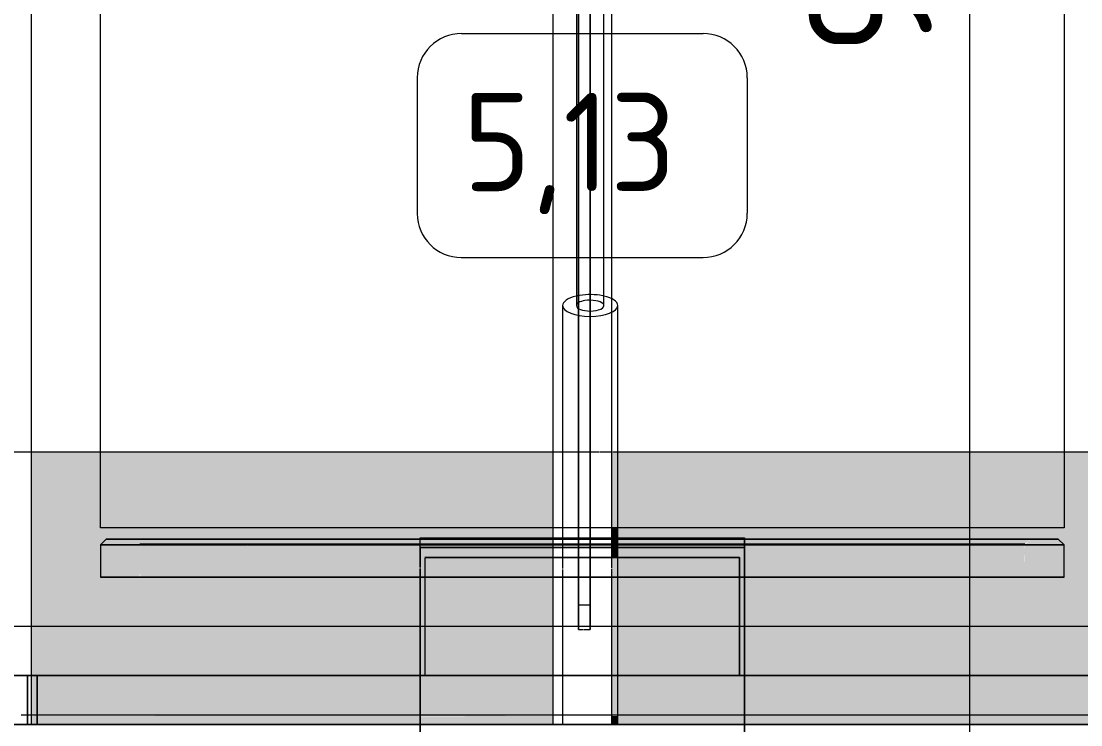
# Model space of a CAD drawing. Header units: millimetres. Extents: x 39486 to 115248, y -1987 to 27400.
# Drawn here: x 75352 to 75891, y 6461 to 6819 of the extents above; entities that cross this region are included whole.
import ezdxf

# ---------------------------------------------------------------- set-up
doc = ezdxf.new("R2010")
doc.units = ezdxf.units.MM
for name, color, linetype, lineweight in [('0-1', 7, 'Continuous', 9), ('A-ANNO-DIMS', 7, 'Continuous', 9), ('A-ANNO-DIMS-25', 7, 'Continuous', 9), ('I-FURN-IDEN', 7, 'Continuous', 9)]:
    doc.layers.add(name, color=color, linetype=linetype, lineweight=lineweight)
for name, color, linetype, lineweight, true_color in [('I-FURN-10', 7, 'Continuous', 9, 0xf3f3f3), ('I-FURN-100', 7, 'Continuous', 9, 0xef9494), ('I-FURN-12', 7, 'Continuous', 9, 0xc9c9c9), ('I-FURN-13', 7, 'Continuous', 9, 0xb3b3b3), ('I-FURN-14', 7, 'Continuous', 9, 0xe0e0e0), ('I-FURN-15', 7, 'Continuous', 9, 0xe9bcbc), ('I-FURN-16', 7, 'Continuous', 9, 0xf2c6c6), ('I-FURN-17', 7, 'Continuous', 9, 0xedaeae), ('I-FURN-18', 7, 'Continuous', 9, 0xefd0d0), ('I-FURN-19', 7, 'Continuous', 9, 0xf5d7d7), ('I-FURN-20', 7, 'Continuous', 9, 0xd3d3d3), ('I-FURN-21', 7, 'Continuous', 9, 0xf38282), ('I-FURN-22', 7, 'Continuous', 9, 0xef7474), ('I-FURN-23', 7, 'Continuous', 9, 0xe97b7b), ('I-FURN-24', 7, 'Continuous', 9, 0xe96464), ('I-FURN-25', 7, 'Continuous', 9, 0xd3aeae), ('I-FURN-27', 7, 'Continuous', 9, 0xc1c1c1), ('I-FURN-28', 7, 'Continuous', 9, 0xdcdcdc), ('I-FURN-29', 7, 'Continuous', 9, 0xf6a7a7), ('I-FURN-3', 7, 'Continuous', 9, 0xc0c0c0), ('I-FURN-30', 7, 'Continuous', 9, 0xf39d9d), ('I-FURN-31', 7, 'Continuous', 9, 0xefa2a2), ('I-FURN-33', 7, 'Continuous', 9, 0xef9292), ('I-FURN-34', 7, 'Continuous', 9, 0xef7b7b), ('I-FURN-35', 7, 'Continuous', 9, 0xe0c6c6), ('I-FURN-37', 7, 'Continuous', 9, 0xe6e6e6), ('I-FURN-38', 7, 'Continuous', 9, 0xe0a0a0), ('I-FURN-39', 7, 'Continuous', 9, 0xe4a4a4), ('I-FURN-40', 7, 'Continuous', 9, 0xecbfbf), ('I-FURN-41', 7, 'Continuous', 9, 0xf17676), ('I-FURN-42', 7, 'Continuous', 9, 0xec6464), ('I-FURN-43', 7, 'Continuous', 9, 0xe46f6f), ('I-FURN-44', 7, 'Continuous', 9, 0xe45757), ('I-FURN-45', 7, 'Continuous', 9, 0xc99494), ('I-FURN-46', 7, 'Continuous', 9, 0x939393), ('I-FURN-47', 7, 'Continuous', 9, 0xf59f9f), ('I-FURN-48', 7, 'Continuous', 9, 0xf19292), ('I-FURN-49', 7, 'Continuous', 9, 0xec9a9a), ('I-FURN-50', 7, 'Continuous', 9, 0xec7272), ('I-FURN-51', 7, 'Continuous', 9, 0xec8989), ('I-FURN-52', 7, 'Continuous', 9, 0xd9b4b4), ('I-FURN-55', 7, 'Continuous', 9, 0xe96161), ('I-FURN-56', 7, 'Continuous', 9, 0xe06b6b), ('I-FURN-57', 7, 'Continuous', 9, 0xe05353), ('I-FURN-59', 7, 'Continuous', 9, 0xf2b2b2), ('I-FURN-60', 7, 'Continuous', 9, 0xed9292), ('I-FURN-62', 7, 'Continuous', 9, 0xc18b8b), ('I-FURN-65', 7, 'Continuous', 9, 0xa7a7a7), ('I-FURN-66', 7, 'Continuous', 9, 0xcecece), ('I-FURN-68', 7, 'Continuous', 9, 0xe93939), ('I-FURN-69', 7, 'Continuous', 9, 0xe01e1e), ('I-FURN-7', 7, 'Continuous', 9, 0xe9e9e9), ('I-FURN-70', 7, 'Continuous', 9, 0xd32b2b), ('I-FURN-71', 7, 'Continuous', 9, 0xd37878), ('I-FURN-73', 7, 'Continuous', 9, 0xe68b8b), ('I-FURN-74', 7, 'Continuous', 9, 0xe66363), ('I-FURN-75', 7, 'Continuous', 9, 0xa75a5a), ('I-FURN-78', 7, 'Continuous', 9, 0x818181), ('I-FURN-79', 7, 'Continuous', 9, 0xb9b9b9), ('I-FURN-8', 7, 'Continuous', 9, 0xefefef), ('I-FURN-84', 7, 'Continuous', 9, 0xe96666), ('I-FURN-86', 7, 'Continuous', 9, 0xf39898), ('I-FURN-87', 7, 'Continuous', 9, 0xef6c6c), ('I-FURN-89', 7, 'Continuous', 9, 0xe05d5d), ('I-FURN-90', 7, 'Continuous', 9, 0xe94040), ('I-FURN-91', 7, 'Continuous', 9, 0xd38686), ('I-FURN-96', 7, 'Continuous', 9, 0xe42222), ('I-FURN-97', 7, 'Continuous', 9, 0xc94747), ('I-FURN-98', 7, 'Continuous', 9, 0xec3c3c), ('I-FURN-99', 7, 'Continuous', 9, 0xd97e7e)]:
    doc.layers.add(name, color=color, linetype=linetype, lineweight=lineweight, true_color=true_color)
doc.layers.add('I-FURN-109', color=7, linetype='Continuous', lineweight=9, true_color=0x7f7f7f, transparency=0.7)
doc.styles.add('GOST Common_2', font='GOST_Common.ttf', dxfattribs={"height": 50})
doc.styles.add('ISOCPEUR_1', font='isocpeur.ttf', dxfattribs={"width": 0.9, "height": 62.5})
doc.dimstyles.new('ISO-2_5_0_9К_БОЛЬШОЙ_1', dxfattribs={"dimscale": 304.8, "dimtxt": 62.248823, "dimasz": 0.123031, "dimexe": 0.098425, "dimexo": 0.246063, "dimgap": 0, "dimtad": 1, "dimdec": 0, "dimrnd": 10, "dimzin": 0, "dimdsep": 46, "dimtxsty": 'ISOCPEUR_1', "dimblk1": 'OBLIQUE', "dimblk2": 'OBLIQUE', "dimsah": 1, "dimcen": 0.09, "dimdle": 0.098425, "dimazin": 0, "dimtfac": 1, "dimtdec": 4, "dimtix": 1, "dimtmove": 0, "dimatfit": 3, "dimfxl": 1, "dimtvp": 1, "dimtolj": 1, "dimtzin": 0, "dimarcsym": 2})

# ---------------------------------------------------------------- blocks, each defined once
blk = doc.blocks.new('Sports-Recreation_Goals-Nets_Unisport_Upward-Hinged-Practice-Basketball-Goall - 5_13-V51-Развертка 2_19-1')
at = {"layer": '0-1'}
for p, q in [((48471.42, 6674.33), (48471.42, 6841.22)), ((48457.42, 6838.58), (48457.42, 6674.33)), ((48450.42, 6674.41), (48450.42, 6561.33)), ((48478.42, 6561.33), (48478.42, 6674.41)), ((48450.42, 6561.33), (48450.42, 6556.34)), ((48478.42, 6556.34), (48478.42, 6561.33)), ((48215.42, 6552.69), (48218.42, 6555.7)), ((48450.42, 6556.34), (48450.42, 6555.7)), ((48450.42, 6555.7), (48450.42, 6553.25)), ((48478.42, 6555.7), (48478.42, 6556.34)), ((48478.42, 6551.34), (48478.42, 6555.7)), ((48705.42, 6552.69), (48702.41, 6555.7)), ((48215.42, 6552.69), (48215.42, 6536.32)), ((48450.42, 6553.06), (48450.42, 6551.34)), ((48450.42, 6551.34), (48450.42, 6546.34)), ((48478.42, 6546.34), (48478.42, 6551.34)), ((48705.42, 6536.32), (48705.42, 6552.69)), ((48450.42, 6546.34), (48450.42, 6540.71)), ((48478.42, 6536.33), (48478.42, 6546.34)), ((48450.42, 6540.23), (48450.42, 6536.33)), ((48450.42, 6536.32), (48450.42, 6511.33)), ((48478.42, 6511.33), (48478.42, 6536.32)), ((48450.42, 6511.33), (48450.42, 6486.34)), ((48458.42, 6509.65), (48460.85, 6509.65)), ((48461.27, 6509.65), (48464.42, 6509.65)), ((48478.42, 6486.34), (48478.42, 6511.33)), ((48450.42, 6486.34), (48450.42, 6465.77)), ((48478.42, 6465.77), (48478.42, 6486.34)), ((48183.38, 6466.21), (48175.18, 6466.21)), ((48377.92, 6466.21), (48183.38, 6466.21)), ((48542.92, 6466.21), (48377.92, 6466.21)), ((48450.42, 6465.69), (48450.42, 6461.33)), ((48478.42, 6461.33), (48478.42, 6465.71)), ((48737.43, 6466.21), (48542.92, 6466.21))]:
    blk.add_line(p, q, dxfattribs=at)
at = {"layer": 'I-FURN-10'}
blk.add_line((48464.42, 6679.93), (48464.42, 6676.98), dxfattribs=at)
at = {"layer": 'I-FURN-100'}
for p, q in [((48380.42, 6511.33), (48380.42, 6486.34)), ((48540.42, 6511.33), (48540.42, 6486.34))]:
    blk.add_line(p, q, dxfattribs=at)
at = {"layer": 'I-FURN-12'}
blk.add_line((48464.42, 6556.34), (48464.42, 6561.33), dxfattribs=at)
at = {"layer": 'I-FURN-13'}
blk.add_line((48458.42, 6561.33), (48458.42, 6556.34), dxfattribs=at)
at = {"layer": 'I-FURN-14'}
for p, q in [((48458.42, 6838.58), (48458.42, 6679.34)), ((48458.42, 6675.63), (48458.42, 6561.33)), ((48475.42, 6600), (48475.42, 6677.66)), ((47910.44, 6486.34), (48377.92, 6486.34)), ((48183.38, 6486.34), (48137.38, 6486.34)), ((48183.38, 6461.33), (48183.38, 6486.34)), ((48542.92, 6486.34), (48810.29, 6486.34))]:
    blk.add_line(p, q, dxfattribs=at)
for centre, major_axis, start_param, end_param in [((48464.42, 6674.41), (14, 0), 1.963495, 2.105502), ((48464.42, 6674.41), (14, 0), 1.098684, 1.963495), ((48464.42, 6674.33), (7, 0), 2.552544, 3.141593), ((48464.42, 6674.33), (7, 0), 1.963495, 2.552544), ((48464.42, 6674.33), (7, 0), 0.337795, 1.963495), ((48464.42, 6674.41), (14, 0), 1.046506, 1.074186), ((48464.42, 6674.33), (7, 0), 0.19635, 0.309882)]:
    blk.add_ellipse(centre, major_axis=major_axis, ratio=0.394708, start_param=start_param, end_param=end_param, dxfattribs=at)
at = {"layer": 'I-FURN-15'}
for p, q in [((48458.42, 6526.45), (48458.42, 6536.32)), ((48458.42, 6517.27), (48458.42, 6526.45)), ((48458.42, 6511.07), (48458.42, 6517.27)), ((48464.42, 6511.33), (48464.42, 6516.4))]:
    blk.add_line(p, q, dxfattribs=at)
at = {"layer": 'I-FURN-16'}
for p, q in [((48458.42, 6510.65), (48458.42, 6511.07)), ((48464.42, 6510.48), (48464.42, 6511.33)), ((48464.42, 6509.65), (48464.42, 6510.48)), ((48464.42, 6510.33), (48464.42, 6509.65))]:
    blk.add_line(p, q, dxfattribs=at)
at = {"layer": 'I-FURN-17'}
for p, q in [((48458.42, 6511.33), (48458.42, 6510.48)), ((48458.42, 6510.48), (48458.42, 6509.65)), ((48458.42, 6509.65), (48458.42, 6510.33)), ((48475.42, 6486.34), (48475.42, 6511.33))]:
    blk.add_line(p, q, dxfattribs=at)
at = {"layer": 'I-FURN-18'}
for p, q in [((48464.42, 6536.32), (48464.42, 6526.45)), ((48464.42, 6526.45), (48464.42, 6517.27)), ((48464.42, 6517.27), (48464.42, 6511.07))]:
    blk.add_line(p, q, dxfattribs=at)
at = {"layer": 'I-FURN-19'}
blk.add_line((48464.42, 6511.07), (48464.42, 6510.65), dxfattribs=at)
at = {"layer": 'I-FURN-20'}
for p, q in [((48445.42, 6911.33), (48445.42, 6600)), ((48475.42, 6677.66), (48475.42, 6911.33)), ((48464.42, 6561.33), (48464.42, 6556.34)), ((48377.92, 6486.34), (47910.44, 6486.34)), ((48810.29, 6486.34), (48542.92, 6486.34)), ((48377.92, 6461.33), (47910.44, 6461.33)), ((48810.29, 6461.33), (48542.92, 6461.33))]:
    blk.add_line(p, q, dxfattribs=at)
for centre, major_axis, start_param, end_param in [((48464.42, 6674.41), (14, 0), 2.105502, 3.141593), ((48464.42, 6674.41), (14, 0), 3.141593, 4.712389), ((48464.42, 6674.33), (7, 0), 3.141593, 4.712389), ((48464.42, 6674.33), (7, 0), 4.712389, 6.479535), ((48464.42, 6674.41), (14, 0), 4.712389, 6.283185), ((48464.42, 6674.41), (14, 0), 0, 1.046506)]:
    blk.add_ellipse(centre, major_axis=major_axis, ratio=0.394708, start_param=start_param, end_param=end_param, dxfattribs=at)
at = {"layer": 'I-FURN-21'}
for p, q in [((48458.42, 6537.29), (48458.42, 6546.24)), ((48458.42, 6536.33), (48458.42, 6537.14))]:
    blk.add_line(p, q, dxfattribs=at)
at = {"layer": 'I-FURN-22'}
for p, q in [((48458.42, 6546.34), (48458.42, 6551.34)), ((48475.42, 6541), (48475.42, 6546.34)), ((48475.42, 6536.33), (48475.42, 6540.51))]:
    blk.add_line(p, q, dxfattribs=at)
at = {"layer": 'I-FURN-23'}
for p, q in [((48458.42, 6554.29), (48458.42, 6555.7)), ((48458.42, 6551.34), (48458.42, 6553.05))]:
    blk.add_line(p, q, dxfattribs=at)
at = {"layer": 'I-FURN-24'}
blk.add_line((48458.42, 6553.06), (48458.42, 6554.29), dxfattribs=at)
at = {"layer": 'I-FURN-25'}
blk.add_line((48458.42, 6555.7), (48458.42, 6556.34), dxfattribs=at)
at = {"layer": 'I-FURN-27'}
blk.add_line((48458.42, 6556.34), (48458.42, 6561.33), dxfattribs=at)
at = {"layer": 'I-FURN-28'}
for p, q in [((48458.42, 6561.33), (48458.42, 6596.21)), ((48180.42, 6465.94), (48180.42, 6486.34))]:
    blk.add_line(p, q, dxfattribs=at)
at = {"layer": 'I-FURN-29'}
blk.add_line((48464.42, 6546.34), (48464.42, 6536.61), dxfattribs=at)
at = {"layer": 'I-FURN-3'}
for p, q in [((48215.42, 6561.33), (48215.42, 6911.33)), ((48705.42, 6911.33), (48705.42, 6561.33)), ((48705.42, 6561.33), (48215.42, 6561.33)), ((48377.92, 6556.34), (48377.92, 6556.35)), ((48377.92, 6556.34), (48542.92, 6556.34)), ((48377.92, 6555.7), (48377.92, 6556.34)), ((48542.92, 6556.34), (48542.92, 6556.35)), ((48542.92, 6555.7), (48542.92, 6556.34)), ((48377.92, 6536.32), (48377.92, 6406.34)), ((48542.92, 6536.32), (48542.92, 6406.34)), ((48165.42, 6511.33), (48377.68, 6511.33)), ((48542.92, 6511.33), (48755.42, 6511.33)), ((47910.44, 6461.33), (48377.92, 6461.33)), ((48542.92, 6461.33), (48810.29, 6461.33))]:
    blk.add_line(p, q, dxfattribs=at)
for start_param, end_param in [(4.05336, 6.297355), (3.141565, 4.05336)]:
    blk.add_ellipse((48460.42, 6536.32), major_axis=(-245, 0), ratio=0.000004, start_param=start_param, end_param=end_param, dxfattribs=at)
for points, knots in [([(48218.45, 6555.7), (48218.34, 6555.7), (48219.1, 6555.7), (48226.13, 6555.7), (48243.44, 6555.7), (48267.96, 6555.7), (48299.3, 6555.7), (48337.37, 6555.7), (48381.32, 6555.7), (48429.7, 6555.7), (48479.37, 6555.7), (48526.99, 6555.7), (48570.79, 6555.7), (48596.59, 6555.7), (48608.61, 6555.7)], [-543.0433, -543.0433, -543.0433, -543.0433, -520.774665, -471.353864, -425.742087, -380.13031, -334.518533, -288.906756, -239.485956, -190.065155, -140.644355, -91.223554, -45.611777, 0, 0, 0, 0]), ([(48377.92, 6556.35), (48384.46, 6556.35), (48397.71, 6556.35), (48414.66, 6556.35), (48428.55, 6556.35), (48439.15, 6556.35), (48449.82, 6556.35), (48460.42, 6556.35), (48471.02, 6556.35), (48481.68, 6556.35), (48492.28, 6556.35), (48506.18, 6556.35), (48523.13, 6556.35), (48536.38, 6556.35), (48542.92, 6556.35)], [0, 0, 0, 0, 0.125, 0.25, 0.3125, 0.375, 0.4375, 0.5, 0.5625, 0.625, 0.6875, 0.75, 0.875, 1, 1, 1, 1]), ([(48377.92, 6555.77), (48377.92, 6555.86), (48377.92, 6556.19), (48377.92, 6556.34), (48377.92, 6556.35)], [0.6671013, 0.6671013, 0.6671013, 0.6671013, 0.75, 1, 1, 1, 1]), ([(48542.92, 6556.35), (48542.92, 6556.34), (48542.92, 6556.19), (48542.92, 6555.86), (48542.92, 6555.77)], [0, 0, 0, 0, 0.25, 0.3329047, 0.3329047, 0.3329047, 0.3329047]), ([(48608.61, 6555.7), (48620.63, 6555.7), (48642.91, 6555.7), (48670.61, 6555.7), (48690.92, 6555.7), (48700.46, 6555.7), (48702.26, 6555.7), (48702.39, 6555.7)], [-760.26062, -760.26062, -760.26062, -760.26062, -714.648843, -669.037066, -619.616266, -570.195465, -543.0433, -543.0433, -543.0433, -543.0433]), ([(48610.44, 6552.7), (48604.3, 6552.7), (48591.55, 6552.7), (48571.24, 6552.7), (48549.93, 6552.7), (48527.81, 6552.7), (48505.08, 6552.7), (48481.94, 6552.7), (48458.61, 6552.69), (48435.3, 6552.69), (48412.21, 6552.69), (48389.56, 6552.7), (48367.55, 6552.7), (48346.38, 6552.7), (48326.24, 6552.7), (48307.32, 6552.7), (48289.79, 6552.7), (48273.8, 6552.7), (48259.5, 6552.7), (48247.02, 6552.7), (48236.48, 6552.7), (48227.96, 6552.7), (48221.54, 6552.7), (48217.29, 6552.7), (48215.64, 6552.7), (48215.42, 6552.69), (48215.42, 6552.69)], [0, 0, 0, 0, 0.030303, 0.0606061, 0.0909091, 0.1212121, 0.1515152, 0.1818182, 0.2121212, 0.2424242, 0.2727273, 0.3030303, 0.3333333, 0.3636364, 0.3939394, 0.4242424, 0.4545455, 0.4848485, 0.5151515, 0.5454545, 0.5757576, 0.6060606, 0.6363636, 0.6666667, 0.6969697, 0.7097069, 0.7097069, 0.7097069, 0.7097069]), ([(48705.42, 6552.69), (48705.42, 6552.69), (48704.87, 6552.69), (48700.69, 6552.69), (48691.7, 6552.7), (48682.86, 6552.7), (48672, 6552.7), (48659.24, 6552.69), (48644.67, 6552.7), (48628.43, 6552.7), (48616.59, 6552.7), (48610.44, 6552.7)], [0.7097733, 0.7097733, 0.7097733, 0.7097733, 0.7272727, 0.7878788, 0.8181818, 0.8484848, 0.8787879, 0.9090909, 0.9393939, 0.969697, 1, 1, 1, 1])]:
    blk.add_open_spline(points, degree=3, knots=knots, dxfattribs=at)
blk.add_open_spline([(48705.22, 6552.69), (48705.35, 6552.69), (48705.42, 6552.69), (48705.42, 6552.69)], degree=3, dxfattribs=at)
at = {"layer": 'I-FURN-30'}
blk.add_line((48464.42, 6551.34), (48464.42, 6546.34), dxfattribs=at)
at = {"layer": 'I-FURN-31'}
blk.add_line((48464.42, 6553.06), (48464.42, 6551.34), dxfattribs=at)
at = {"layer": 'I-FURN-33'}
blk.add_line((48464.42, 6555.7), (48464.42, 6555.06), dxfattribs=at)
at = {"layer": 'I-FURN-34'}
blk.add_line((48464.42, 6555.06), (48464.42, 6553.06), dxfattribs=at)
at = {"layer": 'I-FURN-35'}
blk.add_line((48464.42, 6556.34), (48464.42, 6555.7), dxfattribs=at)
at = {"layer": 'I-FURN-37'}
for p, q in [((48464.42, 6596.21), (48464.42, 6561.33)), ((48180.42, 6461.33), (48180.42, 6465.94))]:
    blk.add_line(p, q, dxfattribs=at)
at = {"layer": 'I-FURN-38'}
for p, q in [((48475.42, 6511.33), (48475.42, 6536.32)), ((48458.42, 6516.4), (48458.42, 6511.33))]:
    blk.add_line(p, q, dxfattribs=at)
at = {"layer": 'I-FURN-39'}
for p, q in [((48458.42, 6536.32), (48458.42, 6522.09)), ((48458.42, 6522.09), (48458.42, 6516.4)), ((48464.42, 6522.09), (48458.42, 6522.09))]:
    blk.add_line(p, q, dxfattribs=at)
at = {"layer": 'I-FURN-40'}
for p, q in [((48464.42, 6522.09), (48464.42, 6536.32)), ((48464.42, 6516.4), (48464.42, 6522.09))]:
    blk.add_line(p, q, dxfattribs=at)
at = {"layer": 'I-FURN-41'}
for p, q in [((48458.42, 6546.24), (48458.42, 6537.29)), ((48458.42, 6537.14), (48458.42, 6536.33))]:
    blk.add_line(p, q, dxfattribs=at)
at = {"layer": 'I-FURN-42'}
blk.add_line((48458.42, 6551.34), (48458.42, 6546.34), dxfattribs=at)
at = {"layer": 'I-FURN-43'}
for p, q in [((48458.42, 6555.7), (48458.42, 6554.29)), ((48458.42, 6553.05), (48458.42, 6551.34))]:
    blk.add_line(p, q, dxfattribs=at)
at = {"layer": 'I-FURN-44'}
blk.add_line((48458.42, 6554.29), (48458.42, 6553.06), dxfattribs=at)
at = {"layer": 'I-FURN-45'}
blk.add_line((48458.42, 6556.34), (48458.42, 6555.7), dxfattribs=at)
at = {"layer": 'I-FURN-46'}
for p, q in [((48215.42, 6561.33), (48215.42, 6911.33)), ((48705.42, 6911.33), (48705.42, 6561.33)), ((48180.42, 6600), (48180.42, 6846.7)), ((48705.42, 6561.33), (48215.42, 6561.33)), ((48165.42, 6511.33), (48377.68, 6511.33)), ((48542.92, 6511.33), (48755.42, 6511.33))]:
    blk.add_line(p, q, dxfattribs=at)
at = {"layer": 'I-FURN-47'}
blk.add_line((48464.42, 6536.61), (48464.42, 6546.34), dxfattribs=at)
at = {"layer": 'I-FURN-48'}
blk.add_line((48464.42, 6546.34), (48464.42, 6551.34), dxfattribs=at)
at = {"layer": 'I-FURN-49'}
blk.add_line((48464.42, 6551.34), (48464.42, 6553.06), dxfattribs=at)
at = {"layer": 'I-FURN-50'}
blk.add_line((48464.42, 6553.06), (48464.42, 6555.06), dxfattribs=at)
at = {"layer": 'I-FURN-51'}
blk.add_line((48464.42, 6555.06), (48464.42, 6555.7), dxfattribs=at)
at = {"layer": 'I-FURN-52'}
blk.add_line((48464.42, 6555.7), (48464.42, 6556.34), dxfattribs=at)
at = {"layer": 'I-FURN-55'}
blk.add_line((48475.42, 6546.34), (48475.42, 6551.34), dxfattribs=at)
at = {"layer": 'I-FURN-56'}
blk.add_line((48475.42, 6551.34), (48475.42, 6553.06), dxfattribs=at)
at = {"layer": 'I-FURN-57'}
blk.add_line((48475.42, 6553.06), (48475.42, 6555.7), dxfattribs=at)
at = {"layer": 'I-FURN-59'}
blk.add_line((48475.42, 6461.33), (48475.42, 6465.7), dxfattribs=at)
at = {"layer": 'I-FURN-60'}
for p, q in [((48475.42, 6465.77), (48475.42, 6486.34)), ((48445.42, 6465.71), (48445.42, 6461.33))]:
    blk.add_line(p, q, dxfattribs=at)
at = {"layer": 'I-FURN-62'}
blk.add_line((48475.42, 6555.7), (48475.42, 6556.34), dxfattribs=at)
at = {"layer": 'I-FURN-65'}
blk.add_line((48475.42, 6556.34), (48475.42, 6561.33), dxfattribs=at)
at = {"layer": 'I-FURN-66'}
blk.add_line((48475.42, 6561.33), (48475.42, 6600), dxfattribs=at)
at = {"layer": 'I-FURN-68'}
blk.add_line((48445.42, 6546.29), (48445.42, 6536.33), dxfattribs=at)
at = {"layer": 'I-FURN-69'}
blk.add_line((48445.42, 6551.34), (48445.42, 6546.34), dxfattribs=at)
at = {"layer": 'I-FURN-7'}
for p, q in [((48464.42, 6679.93), (48464.42, 6838.46)), ((48458.42, 6679.34), (48458.42, 6833.96)), ((48458.42, 6679.34), (48458.42, 6675.97)), ((48458.42, 6596.21), (48458.42, 6675.63)), ((48464.42, 6561.33), (48464.42, 6676.98)), ((48178.45, 6486.34), (48142.32, 6486.34)), ((48178.45, 6461.33), (48178.45, 6486.34)), ((48178.45, 6486.34), (48183.38, 6486.34)), ((48178.45, 6486.34), (48178.45, 6461.33)), ((48183.38, 6486.34), (48183.38, 6461.33))]:
    blk.add_line(p, q, dxfattribs=at)
at = {"layer": 'I-FURN-70'}
blk.add_line((48445.42, 6555.7), (48445.42, 6551.34), dxfattribs=at)
at = {"layer": 'I-FURN-71'}
blk.add_line((48445.42, 6536.32), (48445.42, 6511.33), dxfattribs=at)
at = {"layer": 'I-FURN-73'}
blk.add_line((48445.42, 6511.33), (48445.42, 6486.34), dxfattribs=at)
at = {"layer": 'I-FURN-74'}
blk.add_line((48445.42, 6486.34), (48445.42, 6465.71), dxfattribs=at)
at = {"layer": 'I-FURN-75'}
blk.add_line((48445.42, 6556.34), (48445.42, 6555.7), dxfattribs=at)
at = {"layer": 'I-FURN-78'}
for p, q in [((48180.42, 6511.33), (48180.42, 6600)), ((48445.42, 6561.33), (48445.42, 6556.34))]:
    blk.add_line(p, q, dxfattribs=at)
at = {"layer": 'I-FURN-79'}
for p, q in [((48445.42, 6600), (48445.42, 6561.33)), ((48180.42, 6486.34), (48180.42, 6511.33))]:
    blk.add_line(p, q, dxfattribs=at)
at = {"layer": 'I-FURN-8'}
for p, q in [((48464.42, 6833.96), (48464.42, 6679.93)), ((48464.42, 6676.98), (48464.42, 6679.93)), ((48458.42, 6675.97), (48458.42, 6679.34)), ((48464.42, 6676.98), (48464.42, 6596.21))]:
    blk.add_line(p, q, dxfattribs=at)
at = {"layer": 'I-FURN-84'}
for p, q in [((48380.42, 6511.33), (48380.42, 6486.34)), ((48540.42, 6486.34), (48540.42, 6511.33)), ((48542.92, 6486.34), (48377.92, 6486.34)), ((48380.42, 6486.34), (48540.42, 6486.34)), ((48542.92, 6461.33), (48377.92, 6461.33))]:
    blk.add_line(p, q, dxfattribs=at)
at = {"layer": 'I-FURN-86'}
for p, q in [((48380.42, 6486.34), (48540.42, 6486.34)), ((48540.42, 6486.34), (48380.42, 6486.34))]:
    blk.add_line(p, q, dxfattribs=at)
at = {"layer": 'I-FURN-87'}
for p, q in [((48377.92, 6486.34), (48380.42, 6486.34)), ((48540.42, 6486.34), (48542.92, 6486.34))]:
    blk.add_line(p, q, dxfattribs=at)
at = {"layer": 'I-FURN-89'}
for p, q in [((48377.92, 6551.34), (48377.92, 6555.54)), ((48542.92, 6554.48), (48542.92, 6555.7)), ((48377.92, 6551.35), (48377.92, 6551.34)), ((48377.92, 6551.34), (48542.92, 6551.34)), ((48377.92, 6551.34), (48377.92, 6541.15)), ((48542.92, 6551.43), (48542.92, 6554.32)), ((48542.92, 6551.35), (48542.92, 6551.34)), ((48542.92, 6551.34), (48542.92, 6536.33)), ((48377.92, 6540.79), (48377.92, 6536.33)), ((48377.92, 6461.33), (48542.92, 6461.33))]:
    blk.add_line(p, q, dxfattribs=at)
for major_axis, start_param, end_param in [((-245, 0), 0.403415, 0.575168), ((-245, 0), 0.575168, 0.687368), ((-245, 0), 0.687368, 0.911767), ((-245, 0), 0.911767, 1.248366), ((-245, 0), 1.248366, 1.583787), ((-245, 0), 1.584966, 2.706963), ((-245, 0), 2.706963, 2.73739), ((-225, 0), 3.043562, 3.139543), ((-225, 0), 3.141593, 3.155762)]:
    blk.add_ellipse((48460.42, 6536.32), major_axis=major_axis, ratio=0.000004, start_param=start_param, end_param=end_param, dxfattribs=at)
for points, knots in [([(48282.72, 6555.7), (48271.15, 6555.7), (48251.49, 6555.7), (48237.57, 6555.7), (48232.34, 6555.7)], [-720.181571, -720.181571, -720.181571, -720.181571, -669.037066, -622.092184, -622.092184, -622.092184, -622.092184]), ([(48377.92, 6553.46), (48377.92, 6554.08), (48377.92, 6554.9), (48377.92, 6555.46), (48377.92, 6555.62)], [0.25, 0.25, 0.25, 0.25, 0.5, 0.6254996, 0.6254996, 0.6254996, 0.6254996]), ([(48490.92, 6555.7), (48474.58, 6555.7), (48441.47, 6555.7), (48405.66, 6555.7), (48386.82, 6555.7), (48383.73, 6555.7)], [-190.065155, -190.065155, -190.065155, -190.065155, -140.644355, -91.223554, -81.456495, -81.456495, -81.456495, -81.456495]), ([(48543.57, 6555.7), (48542.05, 6555.7), (48524.98, 6555.7), (48507.26, 6555.7), (48490.92, 6555.7)], [-244.369485, -244.369485, -244.369485, -244.369485, -239.485956, -190.065155, -190.065155, -190.065155, -190.065155]), ([(48613.69, 6555.7), (48604.26, 6555.7), (48589.48, 6555.7), (48573.68, 6555.7), (48568.5, 6555.7)], [-325.470948, -325.470948, -325.470948, -325.470948, -288.906756, -271.52165, -271.52165, -271.52165, -271.52165]), ([(48651.74, 6555.7), (48642.43, 6555.7), (48629.95, 6555.7), (48616.11, 6555.7), (48613.82, 6555.7)], [-380.13031, -380.13031, -380.13031, -380.13031, -334.518533, -325.638288, -325.638288, -325.638288, -325.638288]), ([(48688.56, 6555.7), (48685.05, 6555.7), (48674.89, 6555.7), (48661.05, 6555.7), (48651.74, 6555.7)], [-457.33043, -457.33043, -457.33043, -457.33043, -425.742087, -380.13031, -380.13031, -380.13031, -380.13031]), ([(48215.79, 6552.69), (48216.22, 6552.69), (48217.81, 6552.69), (48222.4, 6552.69), (48228.41, 6552.69), (48233.15, 6552.69), (48235.21, 6552.69)], [0.7272727, 0.7272727, 0.7272727, 0.7272727, 0.7575758, 0.7878788, 0.8181818, 0.8385794, 0.8385794, 0.8385794, 0.8385794]), ([(48542.92, 6551.35), (48536.36, 6551.35), (48523.06, 6551.35), (48506.1, 6551.35), (48492.22, 6551.35), (48481.64, 6551.35), (48471, 6551.35), (48460.42, 6551.35), (48449.84, 6551.35), (48439.2, 6551.35), (48428.62, 6551.35), (48414.74, 6551.35), (48404.56, 6551.35), (48397.84, 6551.35)], [0, 0, 0, 0, 0.125, 0.25, 0.3125, 0.375, 0.4375, 0.5, 0.5625, 0.625, 0.6875, 0.75, 0.875, 0.875, 0.875, 0.875]), ([(48685.55, 6552.7), (48688.11, 6552.7), (48693.23, 6552.7), (48699.29, 6552.7), (48703.42, 6552.7), (48704.79, 6552.7), (48705.13, 6552.69)], [0.5806848, 0.5806848, 0.5806848, 0.5806848, 0.6060606, 0.6363636, 0.6666667, 0.6944213, 0.6944213, 0.6944213, 0.6944213])]:
    blk.add_open_spline(points, degree=3, knots=knots, dxfattribs=at)
for points in [[(48232.46, 6555.7), (48232.43, 6555.7), (48232.42, 6555.7), (48232.42, 6555.7)], [(48232.42, 6555.7), (48232.45, 6555.7), (48232.81, 6555.7), (48233.5, 6555.7)], [(48312.23, 6555.7), (48301.75, 6555.7), (48291.95, 6555.7), (48282.95, 6555.7)], [(48334.58, 6555.7), (48326.85, 6555.7), (48319.38, 6555.7), (48312.23, 6555.7)], [(48383.73, 6555.7), (48366.57, 6555.7), (48350.05, 6555.7), (48334.58, 6555.7)], [(48542.92, 6555.77), (48542.92, 6555.58), (48542.92, 6555.34), (48542.92, 6555.06)], [(48568.5, 6555.7), (48560.4, 6555.7), (48552.07, 6555.7), (48543.57, 6555.7)], [(48702.39, 6555.7), (48702.41, 6555.7), (48702.41, 6555.7), (48702.41, 6555.7)], [(48377.92, 6551.35), (48377.92, 6552.14), (48377.92, 6552.84), (48377.92, 6553.46)], [(48397.84, 6551.35), (48391.13, 6551.35), (48384.48, 6551.35), (48377.92, 6551.35)], [(48542.92, 6555.06), (48542.92, 6554.9), (48542.92, 6554.73), (48542.92, 6554.55)], [(48542.92, 6554.39), (48542.92, 6554.11), (48542.92, 6553.8), (48542.92, 6553.46)], [(48542.92, 6553.46), (48542.92, 6552.84), (48542.92, 6552.14), (48542.92, 6551.35)]]:
    blk.add_open_spline(points, degree=3, dxfattribs=at)
at = {"layer": 'I-FURN-90'}
for p, q in [((48377.92, 6541.15), (48377.92, 6551.34)), ((48542.92, 6536.33), (48542.92, 6551.34)), ((48377.92, 6536.33), (48377.92, 6540.79))]:
    blk.add_line(p, q, dxfattribs=at)
for points in [[(48235.21, 6552.69), (48235.59, 6552.69), (48235.97, 6552.69), (48236.36, 6552.69)], [(48235.72, 6553.06), (48235.52, 6553.06), (48235.42, 6553.06), (48235.42, 6553.06)], [(48236.67, 6552.7), (48237.21, 6552.7), (48237.76, 6552.7), (48238.32, 6552.7)], [(48238.32, 6552.7), (48238.8, 6552.7), (48239.29, 6552.7), (48239.79, 6552.7)], [(48239.99, 6552.7), (48242.81, 6552.7), (48245.87, 6552.7), (48249.15, 6552.7)], [(48249.15, 6552.7), (48253.09, 6552.7), (48257.35, 6552.7), (48261.9, 6552.69)], [(48261.9, 6552.69), (48266.46, 6552.69), (48271.31, 6552.69), (48276.45, 6552.69)], [(48276.45, 6552.69), (48280.76, 6552.69), (48285.26, 6552.7), (48289.94, 6552.7)], [(48290.23, 6552.7), (48291.04, 6552.7), (48291.85, 6552.7), (48292.66, 6552.7)], [(48292.66, 6552.7), (48298.33, 6552.7), (48304.25, 6552.7), (48310.39, 6552.7)], [(48310.39, 6552.7), (48316.54, 6552.7), (48322.91, 6552.7), (48329.48, 6552.7)], [(48329.48, 6552.7), (48336.05, 6552.7), (48342.82, 6552.69), (48349.76, 6552.69)], [(48349.76, 6552.69), (48356.7, 6552.69), (48363.8, 6552.69), (48371.04, 6552.69)], [(48371.04, 6552.69), (48378.28, 6552.69), (48385.65, 6552.7), (48393.13, 6552.7)], [(48393.13, 6552.7), (48400.6, 6552.7), (48408.18, 6552.7), (48415.83, 6552.7)], [(48415.83, 6552.7), (48423.47, 6552.69), (48431.18, 6552.69), (48438.93, 6552.69)], [(48438.93, 6552.69), (48446.67, 6552.69), (48454.45, 6552.69), (48462.22, 6552.69)], [(48462.22, 6552.69), (48465.54, 6552.69), (48468.85, 6552.69), (48472.15, 6552.69)], [(48531.17, 6552.69), (48538.62, 6552.69), (48553.29, 6552.69), (48567.4, 6552.69), (48574.29, 6552.69)], [(48574.29, 6552.69), (48581.17, 6552.7), (48587.88, 6552.7), (48594.39, 6552.7)], [(48594.39, 6552.7), (48599.92, 6552.7), (48605.31, 6552.7), (48610.53, 6552.7)], [(48610.53, 6552.7), (48611.45, 6552.7), (48612.37, 6552.7), (48613.28, 6552.7)], [(48613.28, 6552.7), (48619.36, 6552.69), (48625.2, 6552.69), (48630.79, 6552.69)], [(48630.79, 6552.69), (48635.55, 6552.69), (48640.12, 6552.7), (48644.49, 6552.7)], [(48644.73, 6552.7), (48645.41, 6552.7), (48646.09, 6552.7), (48646.76, 6552.7)], [(48646.76, 6552.7), (48651.8, 6552.7), (48656.57, 6552.7), (48661.03, 6552.7)], [(48661.03, 6552.7), (48665.5, 6552.7), (48669.65, 6552.7), (48673.49, 6552.7)], [(48673.49, 6552.7), (48676.11, 6552.7), (48678.59, 6552.7), (48680.9, 6552.7)], [(48681.11, 6552.7), (48682.11, 6552.7), (48683.08, 6552.7), (48684.02, 6552.7)], [(48684.33, 6552.7), (48684.74, 6552.7), (48685.15, 6552.7), (48685.55, 6552.7)]]:
    blk.add_open_spline(points, degree=3, dxfattribs=at)
blk.add_open_spline([(48472.29, 6552.69), (48476.7, 6552.7), (48488.86, 6552.7), (48508.63, 6552.7), (48523.73, 6552.7), (48531.17, 6552.69)], degree=3, knots=[0.22519916, 0.22519916, 0.22519916, 0.22519916, 0.24242424, 0.27272727, 0.3030303, 0.3030303, 0.3030303, 0.3030303], dxfattribs=at)
at = {"layer": 'I-FURN-91'}
for p, q in [((48377.92, 6406.34), (48377.92, 6536.32)), ((48542.92, 6406.34), (48542.92, 6536.32)), ((48377.92, 6511.33), (48542.92, 6511.33))]:
    blk.add_line(p, q, dxfattribs=at)
for major_axis, start_param, end_param in [((-245, 0), 0.014169, 0.403415), ((-225, 0), 4.727844, 7.194952), ((-225, 0), 0.911767, 3.043562), ((-225, 0), 4.05336, 4.726558), ((-225, 0), 3.155762, 4.05336), ((-245, 0), 2.73739, 3.139522)]:
    blk.add_ellipse((48460.42, 6536.32), major_axis=major_axis, ratio=0.000004, start_param=start_param, end_param=end_param, dxfattribs=at)
for points, knots in [([(48232.34, 6555.7), (48232.07, 6555.7), (48226.37, 6555.7), (48220.37, 6555.7), (48218.58, 6555.7), (48218.45, 6555.7)], [-622.092184, -622.092184, -622.092184, -622.092184, -619.616266, -570.195465, -543.0433, -543.0433, -543.0433, -543.0433]), ([(48306.84, 6555.7), (48297.14, 6555.7), (48278.45, 6555.7), (48255.99, 6555.7), (48239.68, 6555.7), (48233.51, 6555.7), (48232.55, 6555.7), (48232.46, 6555.7)], [-397.522475, -397.522475, -397.522475, -397.522475, -358.1393, -315.166221, -272.193142, -225.631396, -212.230697, -212.230697, -212.230697, -212.230697]), ([(48233.5, 6555.7), (48233.71, 6555.7), (48235.69, 6555.7), (48243.26, 6555.7), (48268.41, 6555.7), (48298.14, 6555.7), (48320.8, 6555.7)], [-185.701859, -185.701859, -185.701859, -185.701859, -179.06965, -132.507904, -85.946158, 0, 0, 0, 0]), ([(48600.03, 6555.7), (48588.71, 6555.7), (48564.4, 6555.7), (48523.14, 6555.7), (48478.27, 6555.7), (48431.49, 6555.7), (48385.89, 6555.7), (48344.49, 6555.7), (48319.39, 6555.7), (48307.93, 6555.7), (48307.15, 6555.7)], [-716.278601, -716.278601, -716.278601, -716.278601, -673.305522, -630.332443, -583.770697, -537.208951, -490.647205, -444.085459, -401.11238, -397.932556, -397.932556, -397.932556, -397.932556]), ([(48320.8, 6555.7), (48343.44, 6555.7), (48383.52, 6555.7), (48442.56, 6555.7), (48489.35, 6555.7), (48534.95, 6555.7), (48576.34, 6555.7), (48612.22, 6555.7), (48641.74, 6555.7), (48664.85, 6555.7), (48681.15, 6555.7), (48689.32, 6555.7), (48688.17, 6555.7), (48677.58, 6555.7), (48658.45, 6555.7), (48632.35, 6555.7), (48611.36, 6555.7), (48600.03, 6555.7)], [-716.278601, -716.278601, -716.278601, -716.278601, -630.332443, -583.770697, -537.208951, -490.647205, -444.085459, -401.11238, -358.1393, -315.166221, -272.193142, -225.631396, -179.06965, -132.507904, -85.946158, -42.973079, 0, 0, 0, 0]), ([(48702.41, 6555.7), (48702.4, 6555.7), (48701.5, 6555.7), (48696.6, 6555.7), (48690.12, 6555.7), (48688.56, 6555.7)], [-539.051286, -539.051286, -539.051286, -539.051286, -520.774665, -471.353864, -457.33043, -457.33043, -457.33043, -457.33043]), ([(48275.71, 6553.06), (48271.37, 6553.06), (48263.32, 6553.05), (48253.27, 6553.06), (48245.35, 6553.06), (48239.63, 6553.06), (48236.87, 6553.06), (48236.01, 6553.06), (48235.82, 6553.06)], [0.0967742, 0.0967742, 0.0967742, 0.0967742, 0.1290323, 0.1612903, 0.1935484, 0.2258065, 0.2580645, 0.2710987, 0.2710987, 0.2710987, 0.2710987]), ([(48235.82, 6553.06), (48236.01, 6553.06), (48236.87, 6553.06), (48239.66, 6553.06), (48245.39, 6553.06), (48253.33, 6553.06), (48263.34, 6553.06), (48271.34, 6553.06), (48275.62, 6553.06)], [0.3092161, 0.3092161, 0.3092161, 0.3092161, 0.3225806, 0.3548387, 0.3870968, 0.4193548, 0.4516129, 0.4834456, 0.4834456, 0.4834456, 0.4834456])]:
    blk.add_open_spline(points, degree=3, knots=knots, dxfattribs=at)
for points in [[(48235.42, 6553.06), (48235.42, 6553.06), (48235.52, 6553.06), (48235.71, 6553.06)], [(48289.65, 6553.06), (48284.7, 6553.06), (48280.05, 6553.06), (48275.71, 6553.06)], [(48275.79, 6553.06), (48280.13, 6553.06), (48284.79, 6553.06), (48289.74, 6553.06)], [(48322.64, 6553.06), (48316.63, 6553.06), (48305.09, 6553.05), (48294.6, 6553.06), (48289.65, 6553.06)], [(48289.74, 6553.06), (48294.7, 6553.06), (48305.19, 6553.06), (48322.52, 6553.06), (48341.26, 6553.06), (48361.22, 6553.06), (48382.21, 6553.06), (48403.99, 6553.06), (48426.36, 6553.07), (48449.08, 6553.06), (48471.91, 6553.06), (48494.62, 6553.06), (48516.98, 6553.06), (48538.76, 6553.06), (48559.74, 6553.06), (48579.7, 6553.06), (48592.19, 6553.06), (48598.2, 6553.06)], [(48685.42, 6553.06), (48685.42, 6553.06), (48684.64, 6553.05), (48681.18, 6553.06), (48675.45, 6553.06), (48667.51, 6553.06), (48657.45, 6553.06), (48645.37, 6553.06), (48631.39, 6553.06), (48615.65, 6553.06), (48598.32, 6553.06), (48579.58, 6553.06), (48559.61, 6553.06), (48538.63, 6553.06), (48516.84, 6553.06), (48494.48, 6553.06), (48471.76, 6553.06), (48448.93, 6553.06), (48426.22, 6553.06), (48403.85, 6553.05), (48382.07, 6553.06), (48361.09, 6553.06), (48341.13, 6553.05), (48328.65, 6553.06), (48322.64, 6553.06)], [(48598.2, 6553.06), (48604.21, 6553.06), (48615.75, 6553.06), (48631.48, 6553.06), (48645.45, 6553.06), (48657.52, 6553.06), (48667.57, 6553.06), (48675.49, 6553.06), (48681.2, 6553.06), (48684.65, 6553.06), (48685.42, 6553.06), (48685.42, 6553.06)]]:
    blk.add_open_spline(points, degree=3, dxfattribs=at)
at = {"layer": 'I-FURN-96'}
for p, q in [((48472.14, 6546.34), (48380.42, 6546.34)), ((48380.42, 6546.05), (48380.42, 6536.33)), ((48507.55, 6546.34), (48472.22, 6546.34)), ((48540.42, 6546.34), (48507.73, 6546.34)), ((48540.42, 6536.33), (48540.42, 6546.34))]:
    blk.add_line(p, q, dxfattribs=at)
at = {"layer": 'I-FURN-97'}
for p, q in [((48380.42, 6536.32), (48380.42, 6511.33)), ((48540.42, 6511.33), (48540.42, 6536.32)), ((48377.92, 6511.33), (48542.92, 6511.33))]:
    blk.add_line(p, q, dxfattribs=at)
at = {"layer": 'I-FURN-98'}
for p, q in [((48380.42, 6546.34), (48472.14, 6546.34)), ((48380.42, 6546.05), (48380.42, 6536.33)), ((48472.22, 6546.34), (48507.55, 6546.34)), ((48507.73, 6546.34), (48540.42, 6546.34)), ((48540.42, 6546.34), (48540.42, 6536.33))]:
    blk.add_line(p, q, dxfattribs=at)
at = {"layer": 'I-FURN-99'}
for p, q in [((48380.42, 6536.32), (48380.42, 6511.33)), ((48540.42, 6536.32), (48540.42, 6511.33))]:
    blk.add_line(p, q, dxfattribs=at)
blk = doc.blocks.new('Мат в спортивном зале - Т8-31176864-Развертка 2_19-1')
at = {"layer": 'I-FURN-109'}
h = blk.add_hatch(color=256, dxfattribs=at)
h.paths.add_polyline_path([(48266.72, 6511.33), (48377.92, 6511.33), (48377.68, 6536.32), (48266.72, 6536.32)])
h.paths.add_polyline_path([(48259.8, 6511.33), (48266.72, 6511.33), (48266.72, 6536.32), (48259.1, 6536.32), (48259.1, 6511.33)])
h.paths.add_polyline_path([(48676.94, 6561.33), (48478.41, 6561.33), (48478.41, 6556.35), (48542.92, 6556.34), (48542.92, 6555.7), (48676.94, 6555.7), (48676.94, 6557.37)])
h.paths.add_polyline_path([(48740.42, 6511.33), (48740.42, 6600), (48705.42, 6600), (48705.22, 6561.33), (48676.94, 6561.33), (48676.94, 6555.7), (48702.66, 6555.41), (48705.22, 6552.58), (48705.39, 6536.33), (48542.92, 6536.32), (48542.92, 6511.33), (48708.28, 6511.33)])
h.paths.add_polyline_path([(48238.19, 6511.33), (48259.1, 6511.33), (48259.1, 6536.32), (48238.19, 6536.32)])
h.paths.add_polyline_path([(48215.42, 6511.33), (48238.19, 6511.33), (48238.19, 6536.32), (48215.44, 6536.33), (48215.62, 6552.7), (48218.45, 6555.7), (48377.92, 6555.7), (48377.92, 6556.34), (48445.42, 6556.35), (48445.42, 6561.33), (48215.42, 6561.33), (48215.42, 6600), (48180.42, 6600), (48180.42, 6511.33)])
h = blk.add_hatch(color=256, dxfattribs=at)
h.paths.add_polyline_path([(48180.42, 6486.34), (48377.92, 6486.34), (48377.68, 6511.33), (48180.42, 6511.33), (48180.42, 6503.02)])
h.paths.add_polyline_path([(48613.82, 6486.34), (48740.42, 6486.34), (48740.42, 6511.33), (48542.92, 6511.33), (48542.92, 6486.34)])
h.paths.add_polyline_path([(48780.42, 6486.34), (48780.82, 6486.34), (48780.82, 6600), (48780.42, 6600), (48780.42, 6503.02)])
h.paths.add_polyline_path([(48478.41, 6561.33), (48705.42, 6561.33), (48705.42, 6600), (48478.41, 6600), (48478.41, 6570.63)])
h.paths.add_polyline_path([(48445.42, 6561.33), (48445.42, 6600), (48215.42, 6600), (48215.42, 6561.33), (48424.91, 6561.33)])
h = blk.add_hatch(color=256, dxfattribs=at)
h.paths.add_polyline_path([(48688.59, 6465.77), (48737.43, 6465.97), (48737.43, 6486.34), (48542.92, 6486.34), (48543.09, 6465.88), (48598.7, 6466.04), (48688.55, 6465.77)])
h.paths.add_polyline_path([(48377.92, 6465.77), (48377.92, 6486.34), (48183.38, 6486.34), (48183.38, 6465.93), (48270.41, 6465.77), (48363.21, 6465.77)])
h.paths.add_polyline_path([(48780.82, 6486.34), (48780.82, 6486.34), (48780.42, 6486.34)])
h.paths.add_polyline_path([(48478.23, 6561.33), (48478.41, 6561.33), (48478.15, 6600), (48475.42, 6600), (48475.42, 6561.33), (48478.15, 6561.33)])
for points in [[(48478.41, 6556.35), (48478.12, 6561.33), (48475.42, 6561.33), (48475.42, 6556.35), (48478.41, 6556.35)], [(48477.62, 6555.7), (48478.41, 6555.7), (48478.15, 6556.34), (48475.42, 6556.34), (48475.42, 6555.7), (48477.5, 6555.7)], [(48475.42, 6553.06), (48476.51, 6553.06), (48476.48, 6555.7), (48475.42, 6555.7), (48475.42, 6553.47)], [(48478.41, 6551.35), (48478.15, 6555.7), (48476.48, 6555.7), (48476.51, 6553.06), (48475.42, 6553.06), (48475.42, 6551.35), (48478.41, 6551.35)], [(48476.06, 6546.34), (48478.41, 6546.34), (48478.15, 6551.34), (48475.42, 6551.34), (48475.6, 6546.34)], [(48476.06, 6536.33), (48478.41, 6536.33), (48478.15, 6546.34), (48475.42, 6546.34), (48475.42, 6536.33)], [(48478.02, 6486.34), (48478.41, 6486.34), (48478.19, 6511.33), (48475.42, 6511.33), (48475.42, 6486.34), (48477.71, 6486.34)], [(48478.13, 6461.33), (48478.38, 6461.33), (48478.13, 6465.71), (48475.42, 6465.65), (48475.42, 6461.33), (48477.81, 6461.33)]]:
    blk.add_hatch(color=256, dxfattribs=at).paths.add_polyline_path(points)
h = blk.add_hatch(color=256, dxfattribs=at)
h.paths.add_polyline_path([(48377.92, 6536.32), (48377.68, 6536.33), (48377.68, 6536.32)])
h.paths.add_polyline_path([(48705.05, 6536.33), (48705.39, 6536.33), (48705.04, 6552.88), (48702.39, 6555.7), (48688.21, 6555.55), (48685.41, 6552.7), (48685.22, 6540.15), (48685.4, 6536.33), (48703.46, 6536.33)])
h.paths.add_polyline_path([(48228.04, 6536.33), (48235.44, 6536.33), (48235.69, 6545.13), (48235.42, 6553.06), (48232.46, 6555.7), (48218.45, 6555.7), (48215.62, 6552.69), (48215.62, 6536.33), (48221.91, 6536.33)])
h.paths.add_polyline_path([(48542.92, 6555.7), (48542.92, 6556.34), (48478.41, 6556.34), (48478.41, 6555.7), (48538.5, 6555.7)])
h.paths.add_polyline_path([(48377.92, 6555.7), (48445.42, 6555.7), (48445.42, 6556.35), (48377.92, 6556.34)])
h = blk.add_hatch(color=256, dxfattribs=at)
h.paths.add_polyline_path([(48377.92, 6511.33), (48380.42, 6511.33), (48380.42, 6536.32), (48377.92, 6536.32)])
h.paths.add_polyline_path([(48540.42, 6511.33), (48542.92, 6511.33), (48542.92, 6536.32), (48540.42, 6536.32), (48540.42, 6531.24)])
h.paths.add_polyline_path([(48542.92, 6555.7), (48542.92, 6555.7), (48538.5, 6555.7)])
h.paths.add_polyline_path([(48685.4, 6536.33), (48685.17, 6546.06), (48685.42, 6553.06), (48688.38, 6555.7), (48542.92, 6555.7), (48542.92, 6536.33), (48680.46, 6536.33), (48680.47, 6536.33), (48685.22, 6536.33)])
h.paths.add_polyline_path([(48236, 6536.33), (48377.92, 6536.33), (48377.68, 6555.7), (48232.46, 6555.7), (48235.43, 6552.7), (48235.58, 6540.22), (48235.7, 6536.33), (48235.97, 6536.33)])
h.paths.add_polyline_path([(48326.45, 6552.7), (48326.45, 6552.7), (48327.14, 6552.7)])
h.paths.add_polyline_path([(48562.32, 6552.7), (48562.32, 6552.7), (48563.58, 6552.7)])
h = blk.add_hatch(color=256, dxfattribs=at)
h.paths.add_polyline_path([(48542.92, 6536.32), (48542.92, 6536.33), (48540.42, 6536.32)])
h.paths.add_polyline_path([(48380.42, 6536.32), (48380.42, 6536.33), (48377.92, 6536.32)])
h.paths.add_polyline_path([(48377.92, 6551.34), (48445.42, 6551.35), (48445.42, 6555.7), (48377.92, 6555.54), (48377.92, 6551.35)])
h.paths.add_polyline_path([(48542.92, 6551.34), (48542.92, 6555.7), (48478.41, 6555.7), (48478.41, 6551.35), (48538.5, 6551.34)])
h.paths.add_polyline_path([(48537.1, 6552.7), (48537.1, 6552.7), (48537.87, 6552.7)])
h.paths.add_polyline_path([(48538.5, 6552.7), (48538.5, 6552.7), (48539.48, 6552.7)])
h = blk.add_hatch(color=256, dxfattribs=at)
h.paths.add_polyline_path([(48540.42, 6536.33), (48542.92, 6536.33), (48542.92, 6551.34), (48478.41, 6551.34), (48478.52, 6546.34), (48540.42, 6546.34), (48540.42, 6538.3)])
h.paths.add_polyline_path([(48380.42, 6536.33), (48380.42, 6546.34), (48445.42, 6546.34), (48445.42, 6551.35), (48377.92, 6551.34), (48377.92, 6536.33)])
h = blk.add_hatch(color=256, dxfattribs=at)
h.paths.add_polyline_path([(48538.05, 6536.33), (48540.42, 6536.33), (48540.42, 6546.34), (48478.41, 6546.34), (48478.44, 6536.33), (48537.74, 6536.33)])
h.paths.add_polyline_path([(48380.42, 6536.33), (48445.42, 6536.33), (48445.42, 6546.34), (48380.42, 6546.05), (48380.42, 6539.79)])
h = blk.add_hatch(color=256, dxfattribs=at)
h.paths.add_polyline_path([(48540.42, 6511.33), (48540.42, 6536.32), (48478.41, 6536.32), (48478.65, 6511.33), (48519.37, 6511.33)])
h.paths.add_polyline_path([(48389.12, 6511.33), (48445.42, 6511.33), (48445.42, 6536.32), (48380.42, 6536.32), (48380.42, 6511.33)])
h = blk.add_hatch(color=256, dxfattribs=at)
h.paths.add_polyline_path([(48478.4, 6431.87), (48478.15, 6431.87), (48478.35, 6431.87)])
h.paths.add_polyline_path([(48478.4, 6431.93), (48478.13, 6456.34), (48475.42, 6456.34), (48475.42, 6431.94), (48478.35, 6431.93)])
h.paths.add_polyline_path([(48478.41, 6511.33), (48478.15, 6536.32), (48475.42, 6536.32), (48475.42, 6511.33), (48478.41, 6511.33)])
h = blk.add_hatch(color=256, dxfattribs=at)
h.paths.add_polyline_path([(48380.42, 6486.34), (48380.42, 6511.33), (48377.92, 6511.33), (48377.92, 6486.34)])
h.paths.add_polyline_path([(48542.92, 6486.34), (48542.92, 6511.33), (48540.42, 6511.33), (48540.42, 6486.34)])
h = blk.add_hatch(color=256, dxfattribs=at)
h.paths.add_polyline_path([(48540.42, 6486.34), (48540.42, 6511.33), (48478.41, 6511.33), (48478.5, 6486.34), (48519.37, 6486.34)])
h.paths.add_polyline_path([(48424.91, 6486.34), (48445.42, 6486.34), (48445.42, 6511.33), (48380.42, 6511.33), (48380.42, 6486.34)])
h = blk.add_hatch(color=256, dxfattribs=at)
h.paths.add_polyline_path([(48183.38, 6465.93), (48183.38, 6486.34), (48180.42, 6486.34), (48180.42, 6465.94)])
h.paths.add_polyline_path([(48231.8, 6461.33), (48377.92, 6461.33), (48377.92, 6465.77), (48183.38, 6465.68), (48183.38, 6461.33), (48231.76, 6461.33)])
h.paths.add_polyline_path([(48737.43, 6465.93), (48740.42, 6465.97), (48740.42, 6486.34), (48737.43, 6486.34), (48737.43, 6465.97)])
h.paths.add_polyline_path([(48715.42, 6461.33), (48737.43, 6461.54), (48737.43, 6465.93), (48669.68, 6465.86), (48631.02, 6466.04), (48542.92, 6465.88), (48543.09, 6461.33), (48708.28, 6461.33)])
h.paths.add_polyline_path([(48780.82, 6461.33), (48780.82, 6486.34), (48780.42, 6486.34), (48780.42, 6461.33)])
h = blk.add_hatch(color=256, dxfattribs=at)
h.paths.add_polyline_path([(48527.18, 6465.77), (48542.92, 6466.09), (48542.92, 6486.34), (48478.41, 6486.34), (48478.42, 6465.77), (48519.37, 6465.85), (48522.13, 6465.82)])
h.paths.add_polyline_path([(48396.89, 6465.77), (48445.42, 6465.87), (48445.42, 6486.34), (48377.92, 6486.34), (48377.92, 6465.77), (48393.94, 6465.77)])
h = blk.add_hatch(color=256, dxfattribs=at)
h.paths.add_polyline_path([(48540.42, 6461.33), (48542.92, 6461.33), (48542.92, 6465.88), (48519.37, 6465.85), (48490.34, 6465.88), (48478.38, 6465.65), (48478.55, 6461.33), (48532.52, 6461.33)])
h.paths.add_polyline_path([(48440.4, 6461.33), (48445.42, 6461.33), (48445.42, 6465.77), (48377.92, 6465.59), (48377.92, 6461.33), (48426.68, 6461.33)])
h.paths.add_polyline_path([(48475.42, 6465.77), (48478.38, 6466), (48478.13, 6486.34), (48475.42, 6486.34), (48475.42, 6466)])
h = blk.add_hatch(color=256, dxfattribs=at)
h.paths.add_polyline_path([(48740.42, 6461.33), (48740.42, 6465.94), (48737.43, 6465.68), (48737.43, 6461.33)])
h.paths.add_polyline_path([(48180.42, 6461.33), (48183.38, 6461.54), (48183.38, 6465.93), (48180.42, 6465.68), (48180.42, 6461.54)])
h = blk.add_hatch(color=256, dxfattribs=at)
h.paths.add_polyline_path([(48183.38, 6461.19), (48183.38, 6461.33), (48180.42, 6461.19)])
h.paths.add_polyline_path([(48740.42, 6461.19), (48740.42, 6461.33), (48737.43, 6461.19)])
at = {"layer": 'I-FURN-14'}
for p, q in [((48450.42, 6600), (48450.88, 6600)), ((48451.05, 6600), (48454.16, 6600)), ((48454.31, 6600), (48458.42, 6600)), ((48464.42, 6600), (48468.99, 6600)), ((48469.41, 6600), (48475.76, 6600)), ((48476.09, 6600), (48477.49, 6600)), ((48477.52, 6600), (48478.15, 6600))]:
    blk.add_line(p, q, dxfattribs=at)
at = {"layer": 'I-FURN-20'}
for p, q in [((48215.42, 6600), (48450.42, 6600)), ((48478.4, 6600), (48705.42, 6600))]:
    blk.add_line(p, q, dxfattribs=at)
at = {"layer": 'I-FURN-46'}
for p, q in [((48165.42, 6600), (48215.42, 6600)), ((48705.42, 6600), (48755.42, 6600))]:
    blk.add_line(p, q, dxfattribs=at)
at = {"layer": 'I-FURN-7'}
blk.add_line((48458.42, 6600), (48464.42, 6600), dxfattribs=at)
blk = doc.blocks.new('DIMBLOCK38-Развертка 2_19-1')
at = {"layer": 'A-ANNO-DIMS-25'}
for p, q in [((81498.07, 11890), (81498.07, 4180)), ((75401.71, 11860), (81528.07, 11860)), ((81498.07, 11860), (75401.71, 11860)), ((81449.59, 4210), (81528.07, 4210)), ((81498.07, 4210), (81449.59, 4210))]:
    blk.add_line(p, q, dxfattribs=at)
at = {"layer": 'A-ANNO-DIMS-25', "lineweight": 20}
for p, q in [((81498.07, 11860), (81479.32, 11878.75)), ((81498.07, 11860), (81516.82, 11841.25)), ((81498.07, 4210), (81479.32, 4228.75)), ((81498.07, 4210), (81516.82, 4191.25))]:
    blk.add_line(p, q, dxfattribs=at)
at = {"layer": 'A-ANNO-DIMS-25', "color": 0, "insert": (81416.42, 7955.99), "char_height": 62.5, "width": 189.6195, "attachment_point": 1, "rotation": 90, "line_spacing_factor": 1.149209, "style": 'ISOCPEUR_1'}
blk.add_mtext('7650', dxfattribs=at)
blk = doc.blocks.new('_Oblique')
at = {"color": 0, "linetype": 'ByBlock', "lineweight": -2}
blk.add_line((-0.5, -0.5), (0.5, 0.5), dxfattribs=at)
blk = doc.blocks.new('DIMBLOCK39-Развертка 2_19-1')
at = {"layer": 'A-ANNO-DIMS-25'}
for p, q in [((75833.9, 7341.33), (75833.9, 6411.33)), ((75785.42, 7311.33), (75863.9, 7311.33)), ((75833.9, 7311.33), (75785.42, 7311.33)), ((75785.42, 6411.33), (75863.9, 6411.33)), ((75833.9, 6411.33), (75785.42, 6411.33))]:
    blk.add_line(p, q, dxfattribs=at)
at = {"layer": 'A-ANNO-DIMS-25', "lineweight": 20}
for p, q in [((75833.9, 7311.33), (75815.15, 7330.08)), ((75833.9, 7311.33), (75852.65, 7292.58)), ((75833.9, 6411.33), (75815.15, 6430.08)), ((75833.9, 6411.33), (75852.65, 6392.58))]:
    blk.add_line(p, q, dxfattribs=at)
at = {"layer": 'A-ANNO-DIMS-25', "color": 0, "insert": (75752.25, 6802.07), "char_height": 62.5, "width": 142.2146, "attachment_point": 1, "rotation": 90, "line_spacing_factor": 1.149209, "style": 'ISOCPEUR_1'}
blk.add_mtext('900', dxfattribs=at)
blk = doc.blocks.new('Марка_Мебель - В прямоуг_Balcon_Марка-25523697-Развертка 2_19-1')
at = {"layer": 'I-FURN-IDEN'}
for p, q in [((48399.05, 6812.68), (48521.79, 6812.68)), ((48376.55, 6790.18), (48376.55, 6721.14)), ((48544.29, 6790.18), (48544.29, 6721.3)), ((48398.89, 6698.8), (48521.79, 6698.8))]:
    blk.add_line(p, q, dxfattribs=at)
for centre, radius, start, end in [((48399.05, 6790.18), 22.5, 90, 180), ((48521.79, 6790.18), 22.5, 0, 90), ((48398.89, 6721.14), 22.34, 180, 270), ((48521.79, 6721.3), 22.5, 270, 0)]:
    blk.add_arc(centre, radius, start, end, dxfattribs=at)

msp = doc.modelspace()

# ---------------------------------------------------------------- block references
at = {"layer": 'I-FURN-3'}
for name in ['Sports-Recreation_Goals-Nets_Unisport_Upward-Hinged-Practice-Basketball-Goall - 5_13-V51-Развертка 2_19-1', 'Мат в спортивном зале - Т8-31176864-Развертка 2_19-1']:
    msp.add_blockref(name, (27176.71, 0), dxfattribs=at)
at = {"layer": 'I-FURN-IDEN'}
msp.add_blockref('Марка_Мебель - В прямоуг_Balcon_Марка-25523697-Развертка 2_19-1', (27176.71, 0), dxfattribs=at)

# ---------------------------------------------------------------- texts
at = {"layer": 'I-FURN-IDEN', "insert": (75576.38, 6782.5), "char_height": 50, "width": 138.2911, "attachment_point": 1, "style": 'GOST Common_2'}
msp.add_mtext('5,13', dxfattribs=at)

# ---------------------------------------------------------------- dimensions: what is measured, and where the dimension line sits
at = {"layer": 'A-ANNO-DIMS'}
for base, p1, p2, override, picture, middle in [((81498.07, 4210), (75326.71, 11860), (81524.59, 4210), {"dimpost": '<>', "dimfxl": 9845.616795}, 'DIMBLOCK38-Развертка 2_19-1', (81466.82, 8035)), ((75833.9, 6411.33), (75860.42, 7311.33), (75860.42, 6411.33), {"dimpost": '<>', "dimfxl": 900.000061}, 'DIMBLOCK39-Развертка 2_19-1', (75802.65, 6861.33))]:
    dim = msp.add_linear_dim(base=base, p1=p1, p2=p2, angle=90, dimstyle='ISO-2_5_0_9К_БОЛЬШОЙ_1', override=override, dxfattribs=at)
    dim.commit()
    dim.dimension.update_dxf_attribs({"geometry": picture, "text_midpoint": middle})

doc.saveas('drawing.dxf')
